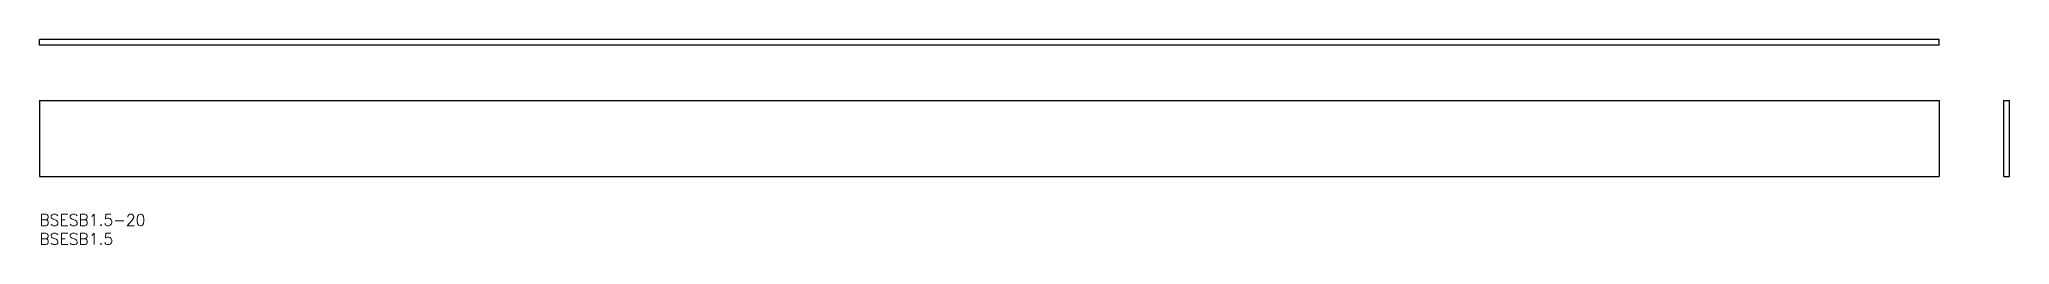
# Model space of a CAD drawing. Extents: x 0 to 519, y -8 to 46.
import ezdxf

# ---------------------------------------------------------------- set-up
doc = ezdxf.new("R2010")
doc.units = 0
doc.header["$LTSCALE"] = 0.5
doc.layers.add('MSM_CONTINUOUS', color=7, linetype='CONTINUOUS')
doc.layers.add('MSM_PART_NUMBER', color=7, linetype='CONTINUOUS')
doc.styles.get("Standard").update_dxf_attribs({"font": 'txt.shx', "height": 3, "bigfont": 'bigfont.shx'})

# ---------------------------------------------------------------- blocks, each defined once
blk = doc.blocks.new('*U8')
at = {"layer": 'MSM_PART_NUMBER'}
blk.add_text('BSESB1.5-20', height=3, dxfattribs=at).set_placement((0, -3))
blk = doc.blocks.new('*U9')
at = {"layer": 'MSM_PART_NUMBER'}
blk.add_text('BSESB1.5', height=3, dxfattribs=at).set_placement((0, -8))

msp = doc.modelspace()

# ---------------------------------------------------------------- linework, layer by layer
at = {"layer": 'MSM_CONTINUOUS'}
for p, q in [((0, 44.61), (0, 46.11)), ((500, 46.11), (0, 46.11)), ((500, 44.61), (0, 44.61)), ((500, 44.61), (500, 46.11)), ((0, 30), (0, 10)), ((0, 30), (500, 30)), ((500, 30), (500, 10)), ((517.08, 30), (518.58, 30)), ((517.08, 10), (517.08, 30)), ((518.58, 10), (518.58, 30)), ((0, 10), (500, 10)), ((517.08, 10), (518.58, 10))]:
    msp.add_line(p, q, dxfattribs=at)

# ---------------------------------------------------------------- block references
for name in ['*U8', '*U9']:
    msp.add_blockref(name, (0, 0), dxfattribs=at)

doc.saveas('drawing.dxf')
